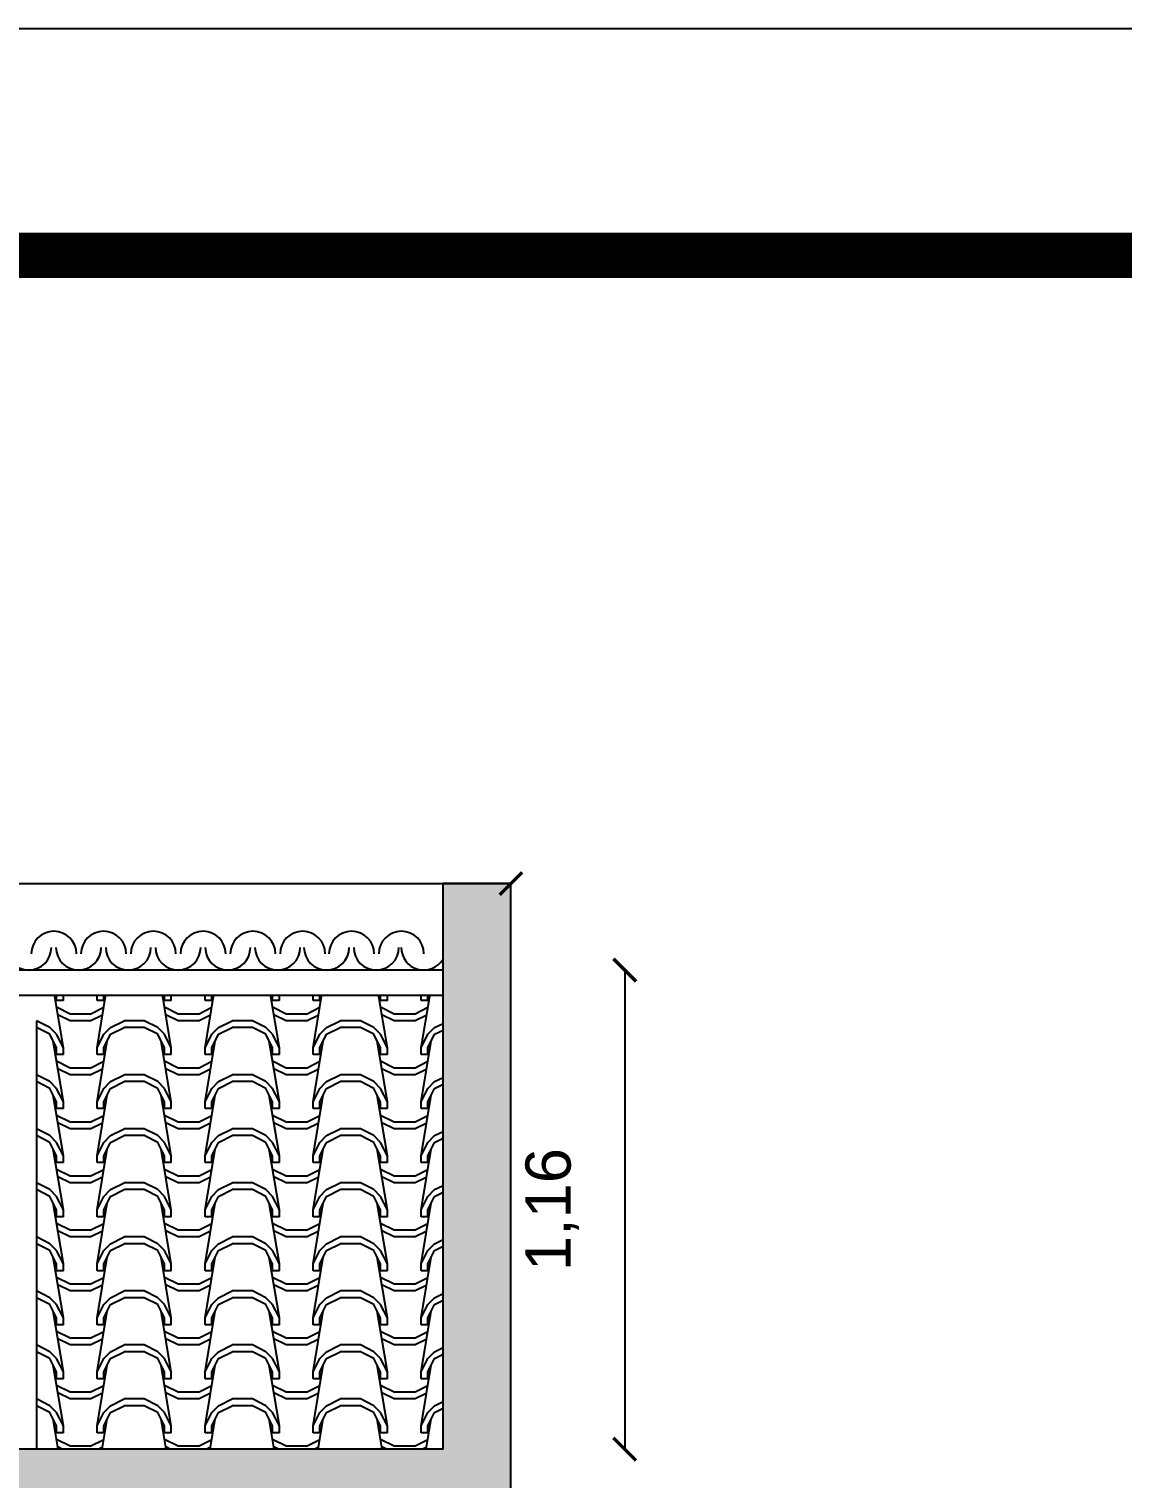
# Model space of a CAD drawing. Header units: millimetres. Extents: x -72 to 470, y 3 to 161.
# Drawn here: x 462.745 to 465.161, y 61.54 to 64.742 of the extents above; entities that cross this region are included whole.
import ezdxf

# ---------------------------------------------------------------- set-up
doc = ezdxf.new("R2010")
doc.units = ezdxf.units.MM
doc.layers.get('0').update_dxf_attribs({"color": 3})
for name, color, linetype in [('001', 1, 'Continuous'), ('COTA', 7, 'Continuous'), ('COTAS', 7, 'Continuous'), ('ESQUADRIA', 3, 'Continuous'), ('LAYER2', 5, 'Continuous')]:
    doc.layers.add(name, color=color, linetype=linetype)
doc.styles.get("Standard").update_dxf_attribs({"font": 'arial.ttf'})
doc.dimstyles.new('ISO-25', dxfattribs={"dimtxt": 0.1, "dimasz": 0.05, "dimexe": 1.25, "dimexo": 0.625, "dimgap": 0.1, "dimtad": 1, "dimzin": 1, "dimtxsty": 'Standard', "dimblk": 'ARCHTICK', "dimcen": 2.5, "dimse1": 1, "dimse2": 1, "dimazin": 3, "dimtfac": 1, "dimtmove": 0, "dimatfit": 3, "dimldrblk": 'ARCHTICK', "dimfxl": 1, "dimarcsym": 0})

# ---------------------------------------------------------------- blocks, each defined once
blk = doc.blocks.new('_ArchTick')
at = {"color": 0, "linetype": 'ByBlock', "const_width": 0.15}
blk.add_lwpolyline([(-0.5, -0.5), (0.5, 0.5)], dxfattribs=at)
blk = doc.blocks.new('*D65')
at = {"layer": 'COTAS', "color": 0, "lineweight": -2, "transparency": 16777216}
blk.add_line((452.8103, 62.8536), (463.8103, 62.8536), dxfattribs=at)
at = {"layer": 'Defpoints', "color": 0, "transparency": 16777216}
for p in [(452.8103, 62.8536), (463.8103, 62.8536), (463.8103, 62.8536)]:
    blk.add_point(p, dxfattribs=at)
at = {"layer": 'COTAS', "color": 0, "lineweight": -2, "transparency": 16777216, "xscale": 0.05, "yscale": 0.05, "zscale": 0.05, "rotation": 180}
blk.add_blockref('_ArchTick', (452.8103, 62.8536), dxfattribs=at)
at = {"layer": 'COTAS', "color": 0, "lineweight": -2, "transparency": 16777216, "xscale": 0.05, "yscale": 0.05, "zscale": 0.05}
blk.add_blockref('_ArchTick', (463.8103, 62.8536), dxfattribs=at)
at = {"layer": 'COTAS', "color": 0, "transparency": 16777216, "insert": (458.3103, 63.0137), "char_height": 0.1, "attachment_point": 5}
blk.add_mtext('11,00', dxfattribs=at)
blk = doc.blocks.new('*D66')
at = {"layer": 'COTAS', "color": 0, "lineweight": -2, "transparency": 16777216}
blk.add_line((464.0619, 62.6625), (464.0619, 61.6036), dxfattribs=at)
at = {"layer": 'Defpoints', "color": 0, "transparency": 16777216}
for p in [(463.6603, 62.6625), (463.6603, 61.6036), (464.0619, 61.6036)]:
    blk.add_point(p, dxfattribs=at)
at = {"layer": 'COTAS', "color": 0, "lineweight": -2, "transparency": 16777216, "xscale": 0.05, "yscale": 0.05, "zscale": 0.05}
for p, rotation in [((464.0619, 62.6625), 90), ((464.0619, 61.6036), 270)]:
    blk.add_blockref('_ArchTick', p, dxfattribs=dict(at, rotation=rotation))
at = {"layer": 'COTAS', "color": 0, "transparency": 16777216, "insert": (463.9018, 62.1331), "char_height": 0.1, "attachment_point": 5, "rotation": 90}
blk.add_mtext('1,16', dxfattribs=at)

msp = doc.modelspace()

# ---------------------------------------------------------------- hatches: boundary and pattern name
at = {"layer": 'COTA', "true_color": 0x939598}
h = msp.add_hatch(color=252, dxfattribs=at)
h.dxf.hatch_style = 1
h.paths.add_polyline_path([(452.9603, 61.5036), (452.9603, 61.6036), (452.9603, 62.8536), (452.8103, 62.8536), (452.8103, 61.6036), (452.8103, 61.5036), (452.8103, 58.5036), (452.9603, 58.5036)])
h.paths.add_polyline_path([(463.8103, 61.6036), (463.8103, 62.8536), (463.6603, 62.8536), (463.6603, 61.6036), (452.9603, 61.6036), (452.9603, 61.5036), (456.1103, 61.5036), (463.8103, 61.5036)])
h.paths.add_polyline_path([(463.8103, 61.5036), (463.6603, 61.5036), (463.6603, 58.4036), (463.8103, 58.4036)])

# ---------------------------------------------------------------- linework, layer by layer
at = {"color": 2}
for p, q in [((463.6603, 62.6625), (452.9603, 62.6625)), ((463.6603, 62.6062), (452.9603, 62.6062))]:
    msp.add_line(p, q, dxfattribs=at)
at = {"layer": '001', "color": 8, "linetype": 'Continuous', "ltscale": 0.5}
for p, q in [((462.821, 62.4905), (462.8021, 62.6036)), ((462.806, 62.595), (462.806, 62.6036)), ((462.821, 62.595), (462.806, 62.595)), ((462.8359, 62.5652), (462.806, 62.5801)), ((462.821, 62.595), (462.821, 62.6036)), ((462.8806, 62.5652), (462.9105, 62.5801)), ((462.8956, 62.595), (462.8956, 62.6036)), ((462.8956, 62.4905), (462.9144, 62.6036)), ((462.9105, 62.595), (462.8956, 62.595)), ((462.9105, 62.595), (462.9105, 62.6036)), ((463.0597, 62.4905), (463.0409, 62.6036)), ((463.0448, 62.595), (463.0448, 62.6036)), ((463.0597, 62.595), (463.0448, 62.595)), ((463.0747, 62.5652), (463.0448, 62.5801)), ((463.0597, 62.595), (463.0597, 62.6036)), ((463.1194, 62.5652), (463.1493, 62.5801)), ((463.1344, 62.595), (463.1344, 62.6036)), ((463.1344, 62.4905), (463.1532, 62.6036)), ((463.1493, 62.595), (463.1344, 62.595)), ((463.1493, 62.595), (463.1493, 62.6036)), ((463.2985, 62.4905), (463.2797, 62.6036)), ((463.2836, 62.595), (463.2836, 62.6036)), ((463.2985, 62.595), (463.2836, 62.595)), ((463.3135, 62.5652), (463.2836, 62.5801)), ((463.2985, 62.595), (463.2985, 62.6036)), ((463.3582, 62.5652), (463.3881, 62.5801)), ((463.3732, 62.595), (463.3732, 62.6036)), ((463.3732, 62.4905), (463.392, 62.6036)), ((463.3881, 62.595), (463.3732, 62.595)), ((463.3881, 62.595), (463.3881, 62.6036)), ((463.5373, 62.4905), (463.5185, 62.6036)), ((463.5224, 62.595), (463.5224, 62.6036)), ((463.5373, 62.595), (463.5224, 62.595)), ((463.5523, 62.5652), (463.5224, 62.5801)), ((463.5373, 62.595), (463.5373, 62.6036)), ((463.597, 62.5652), (463.6269, 62.5801)), ((463.6119, 62.595), (463.6119, 62.6036)), ((463.6119, 62.4905), (463.6308, 62.6036)), ((463.6269, 62.595), (463.6119, 62.595)), ((463.6269, 62.595), (463.6269, 62.6036)), ((462.7911, 62.5353), (462.7613, 62.5502)), ((462.8359, 62.5502), (462.8087, 62.5638)), ((462.8806, 62.5652), (462.8359, 62.5652)), ((462.8806, 62.5502), (462.8359, 62.5502)), ((462.8806, 62.5502), (462.9078, 62.5638)), ((462.9254, 62.5353), (462.9553, 62.5502)), ((463, 62.5502), (462.9553, 62.5502)), ((463.0299, 62.5353), (463, 62.5502)), ((463.0747, 62.5502), (463.0475, 62.5638)), ((463.1194, 62.5652), (463.0747, 62.5652)), ((463.1194, 62.5502), (463.0747, 62.5502)), ((463.1194, 62.5502), (463.1466, 62.5638)), ((463.1642, 62.5353), (463.1941, 62.5502)), ((463.2388, 62.5502), (463.1941, 62.5502)), ((463.2687, 62.5353), (463.2388, 62.5502)), ((463.3135, 62.5502), (463.2863, 62.5638)), ((463.3582, 62.5652), (463.3135, 62.5652)), ((463.3582, 62.5502), (463.3135, 62.5502)), ((463.3582, 62.5502), (463.3854, 62.5638)), ((463.403, 62.5353), (463.4329, 62.5502)), ((463.4776, 62.5502), (463.4329, 62.5502)), ((463.5075, 62.5353), (463.4776, 62.5502)), ((463.5523, 62.5502), (463.5251, 62.5638)), ((463.597, 62.5652), (463.5523, 62.5652)), ((463.597, 62.5502), (463.5523, 62.5502)), ((463.597, 62.5502), (463.6242, 62.5638)), ((463.6418, 62.5353), (463.6603, 62.5446)), ((462.7911, 62.5204), (462.7613, 62.5353)), ((462.806, 62.5204), (462.7911, 62.5353)), ((462.806, 62.4905), (462.7911, 62.5204)), ((462.821, 62.4905), (462.806, 62.5204)), ((462.8956, 62.4905), (462.9105, 62.5204)), ((462.9105, 62.5204), (462.9254, 62.5353)), ((462.9105, 62.4905), (462.9254, 62.5204)), ((462.9254, 62.5204), (462.9553, 62.5353)), ((463, 62.5353), (462.9553, 62.5353)), ((463.0299, 62.5204), (463, 62.5353)), ((463.0448, 62.5204), (463.0299, 62.5353)), ((463.0448, 62.4905), (463.0299, 62.5204)), ((463.0597, 62.4905), (463.0448, 62.5204)), ((463.1344, 62.4905), (463.1493, 62.5204)), ((463.1493, 62.5204), (463.1642, 62.5353)), ((463.1493, 62.4905), (463.1642, 62.5204)), ((463.1642, 62.5204), (463.1941, 62.5353)), ((463.2388, 62.5353), (463.1941, 62.5353)), ((463.2687, 62.5204), (463.2388, 62.5353)), ((463.2836, 62.5204), (463.2687, 62.5353)), ((463.2836, 62.4905), (463.2687, 62.5204)), ((463.2985, 62.4905), (463.2836, 62.5204)), ((463.3732, 62.4905), (463.3881, 62.5204)), ((463.3881, 62.5204), (463.403, 62.5353)), ((463.3881, 62.4905), (463.403, 62.5204)), ((463.403, 62.5204), (463.4329, 62.5353)), ((463.4776, 62.5353), (463.4329, 62.5353)), ((463.5075, 62.5204), (463.4776, 62.5353)), ((463.5224, 62.5204), (463.5075, 62.5353)), ((463.5224, 62.4905), (463.5075, 62.5204)), ((463.5373, 62.4905), (463.5224, 62.5204)), ((463.6119, 62.4905), (463.6269, 62.5204)), ((463.6269, 62.5204), (463.6418, 62.5353)), ((463.6269, 62.4905), (463.6418, 62.5204)), ((463.6418, 62.5204), (463.6603, 62.5296)), ((462.821, 62.3711), (462.7986, 62.5055)), ((462.806, 62.4756), (462.806, 62.4905)), ((462.821, 62.4756), (462.821, 62.4905)), ((462.8956, 62.3711), (462.918, 62.5055)), ((462.8956, 62.4756), (462.8956, 62.4905)), ((462.9105, 62.4756), (462.9105, 62.4905)), ((463.0597, 62.3711), (463.0374, 62.5055)), ((463.0448, 62.4756), (463.0448, 62.4905)), ((463.0597, 62.4756), (463.0597, 62.4905)), ((463.1344, 62.3711), (463.1568, 62.5055)), ((463.1344, 62.4756), (463.1344, 62.4905)), ((463.1493, 62.4756), (463.1493, 62.4905)), ((463.2985, 62.3711), (463.2761, 62.5055)), ((463.2836, 62.4756), (463.2836, 62.4905)), ((463.2985, 62.4756), (463.2985, 62.4905)), ((463.3732, 62.3711), (463.3955, 62.5055)), ((463.3732, 62.4756), (463.3732, 62.4905)), ((463.3881, 62.4756), (463.3881, 62.4905)), ((463.5373, 62.3711), (463.5149, 62.5055)), ((463.5224, 62.4756), (463.5224, 62.4905)), ((463.5373, 62.4756), (463.5373, 62.4905)), ((463.6119, 62.3711), (463.6343, 62.5055)), ((463.6119, 62.4756), (463.6119, 62.4905)), ((463.6269, 62.4756), (463.6269, 62.4905)), ((462.821, 62.4756), (462.806, 62.4756)), ((462.8359, 62.4458), (462.806, 62.4607)), ((462.8806, 62.4458), (462.8359, 62.4458)), ((462.8806, 62.4458), (462.9105, 62.4607)), ((462.9105, 62.4756), (462.8956, 62.4756)), ((463.0597, 62.4756), (463.0448, 62.4756)), ((463.0747, 62.4458), (463.0448, 62.4607)), ((463.1194, 62.4458), (463.0747, 62.4458)), ((463.1194, 62.4458), (463.1493, 62.4607)), ((463.1493, 62.4756), (463.1344, 62.4756)), ((463.2985, 62.4756), (463.2836, 62.4756)), ((463.3135, 62.4458), (463.2836, 62.4607)), ((463.3582, 62.4458), (463.3135, 62.4458)), ((463.3582, 62.4458), (463.3881, 62.4607)), ((463.3881, 62.4756), (463.3732, 62.4756)), ((463.5373, 62.4756), (463.5224, 62.4756)), ((463.5523, 62.4458), (463.5224, 62.4607)), ((463.597, 62.4458), (463.5523, 62.4458)), ((463.597, 62.4458), (463.6269, 62.4607)), ((463.6269, 62.4756), (463.6119, 62.4756)), ((462.7911, 62.4159), (462.7613, 62.4308)), ((462.7911, 62.401), (462.7613, 62.4159)), ((462.806, 62.401), (462.7911, 62.4159)), ((462.8359, 62.4308), (462.8087, 62.4444)), ((462.8806, 62.4308), (462.8359, 62.4308)), ((462.8806, 62.4308), (462.9078, 62.4444)), ((462.9105, 62.401), (462.9254, 62.4159)), ((462.9254, 62.4159), (462.9553, 62.4308)), ((462.9254, 62.401), (462.9553, 62.4159)), ((463, 62.4308), (462.9553, 62.4308)), ((463, 62.4159), (462.9553, 62.4159)), ((463.0299, 62.4159), (463, 62.4308)), ((463.0299, 62.401), (463, 62.4159)), ((463.0448, 62.401), (463.0299, 62.4159)), ((463.0747, 62.4308), (463.0475, 62.4444)), ((463.1194, 62.4308), (463.0747, 62.4308)), ((463.1194, 62.4308), (463.1466, 62.4444)), ((463.1493, 62.401), (463.1642, 62.4159)), ((463.1642, 62.4159), (463.1941, 62.4308)), ((463.1642, 62.401), (463.1941, 62.4159)), ((463.2388, 62.4308), (463.1941, 62.4308)), ((463.2388, 62.4159), (463.1941, 62.4159)), ((463.2687, 62.4159), (463.2388, 62.4308)), ((463.2687, 62.401), (463.2388, 62.4159)), ((463.2836, 62.401), (463.2687, 62.4159)), ((463.3135, 62.4308), (463.2863, 62.4444)), ((463.3582, 62.4308), (463.3135, 62.4308)), ((463.3582, 62.4308), (463.3854, 62.4444)), ((463.3881, 62.401), (463.403, 62.4159)), ((463.403, 62.4159), (463.4329, 62.4308)), ((463.403, 62.401), (463.4329, 62.4159)), ((463.4776, 62.4308), (463.4329, 62.4308)), ((463.4776, 62.4159), (463.4329, 62.4159)), ((463.5075, 62.4159), (463.4776, 62.4308)), ((463.5075, 62.401), (463.4776, 62.4159)), ((463.5224, 62.401), (463.5075, 62.4159)), ((463.5523, 62.4308), (463.5251, 62.4444)), ((463.597, 62.4308), (463.5523, 62.4308)), ((463.597, 62.4308), (463.6242, 62.4444)), ((463.6269, 62.401), (463.6418, 62.4159)), ((463.6418, 62.4159), (463.6603, 62.4252)), ((462.806, 62.3711), (462.7911, 62.401)), ((462.821, 62.2517), (462.7986, 62.3861)), ((462.821, 62.3711), (462.806, 62.401)), ((462.8956, 62.3711), (462.9105, 62.401)), ((462.8956, 62.2517), (462.918, 62.3861)), ((462.9105, 62.3711), (462.9254, 62.401)), ((463.0448, 62.3711), (463.0299, 62.401)), ((463.0597, 62.2517), (463.0374, 62.3861)), ((463.0597, 62.3711), (463.0448, 62.401)), ((463.1344, 62.3711), (463.1493, 62.401)), ((463.1344, 62.2517), (463.1568, 62.3861)), ((463.1493, 62.3711), (463.1642, 62.401)), ((463.2836, 62.3711), (463.2687, 62.401)), ((463.2985, 62.2517), (463.2761, 62.3861)), ((463.2985, 62.3711), (463.2836, 62.401)), ((463.3732, 62.3711), (463.3881, 62.401)), ((463.3732, 62.2517), (463.3955, 62.3861)), ((463.3881, 62.3711), (463.403, 62.401)), ((463.5224, 62.3711), (463.5075, 62.401)), ((463.5373, 62.2517), (463.5149, 62.3861)), ((463.5373, 62.3711), (463.5224, 62.401)), ((463.6119, 62.3711), (463.6269, 62.401)), ((463.6119, 62.2517), (463.6343, 62.3861)), ((463.6269, 62.3711), (463.6418, 62.401)), ((463.6418, 62.401), (463.6603, 62.4102)), ((462.806, 62.3562), (462.806, 62.3711)), ((462.821, 62.3562), (462.806, 62.3562)), ((462.821, 62.3562), (462.821, 62.3711)), ((462.8956, 62.3562), (462.8956, 62.3711)), ((462.9105, 62.3562), (462.8956, 62.3562)), ((462.9105, 62.3562), (462.9105, 62.3711)), ((463.0448, 62.3562), (463.0448, 62.3711)), ((463.0597, 62.3562), (463.0448, 62.3562)), ((463.0597, 62.3562), (463.0597, 62.3711)), ((463.1344, 62.3562), (463.1344, 62.3711)), ((463.1493, 62.3562), (463.1344, 62.3562)), ((463.1493, 62.3562), (463.1493, 62.3711)), ((463.2836, 62.3562), (463.2836, 62.3711)), ((463.2985, 62.3562), (463.2836, 62.3562)), ((463.2985, 62.3562), (463.2985, 62.3711)), ((463.3732, 62.3562), (463.3732, 62.3711)), ((463.3881, 62.3562), (463.3732, 62.3562)), ((463.3881, 62.3562), (463.3881, 62.3711)), ((463.5224, 62.3562), (463.5224, 62.3711)), ((463.5373, 62.3562), (463.5224, 62.3562)), ((463.5373, 62.3562), (463.5373, 62.3711)), ((463.6119, 62.3562), (463.6119, 62.3711)), ((463.6269, 62.3562), (463.6119, 62.3562)), ((463.6269, 62.3562), (463.6269, 62.3711)), ((462.8359, 62.3264), (462.806, 62.3413)), ((462.8359, 62.3114), (462.8087, 62.325)), ((462.8806, 62.3264), (462.8359, 62.3264)), ((462.8806, 62.3264), (462.9105, 62.3413)), ((462.8806, 62.3114), (462.9078, 62.325)), ((463.0747, 62.3264), (463.0448, 62.3413)), ((463.0747, 62.3114), (463.0475, 62.325)), ((463.1194, 62.3264), (463.0747, 62.3264)), ((463.1194, 62.3264), (463.1493, 62.3413)), ((463.1194, 62.3114), (463.1466, 62.325)), ((463.3135, 62.3264), (463.2836, 62.3413)), ((463.3135, 62.3114), (463.2863, 62.325)), ((463.3582, 62.3264), (463.3135, 62.3264)), ((463.3582, 62.3264), (463.3881, 62.3413)), ((463.3582, 62.3114), (463.3854, 62.325)), ((463.5523, 62.3264), (463.5224, 62.3413)), ((463.5523, 62.3114), (463.5251, 62.325)), ((463.597, 62.3264), (463.5523, 62.3264)), ((463.597, 62.3264), (463.6269, 62.3413)), ((463.597, 62.3114), (463.6242, 62.325)), ((462.7911, 62.2965), (462.7613, 62.3114)), ((462.7911, 62.2816), (462.7613, 62.2965)), ((462.806, 62.2816), (462.7911, 62.2965)), ((462.8806, 62.3114), (462.8359, 62.3114)), ((462.9105, 62.2816), (462.9254, 62.2965)), ((462.9254, 62.2965), (462.9553, 62.3114)), ((462.9254, 62.2816), (462.9553, 62.2965)), ((463, 62.3114), (462.9553, 62.3114)), ((463, 62.2965), (462.9553, 62.2965)), ((463.0299, 62.2965), (463, 62.3114)), ((463.0299, 62.2816), (463, 62.2965)), ((463.0448, 62.2816), (463.0299, 62.2965)), ((463.1194, 62.3114), (463.0747, 62.3114)), ((463.1493, 62.2816), (463.1642, 62.2965)), ((463.1642, 62.2965), (463.1941, 62.3114)), ((463.1642, 62.2816), (463.1941, 62.2965)), ((463.2388, 62.3114), (463.1941, 62.3114)), ((463.2388, 62.2965), (463.1941, 62.2965)), ((463.2687, 62.2965), (463.2388, 62.3114)), ((463.2687, 62.2816), (463.2388, 62.2965)), ((463.2836, 62.2816), (463.2687, 62.2965)), ((463.3582, 62.3114), (463.3135, 62.3114)), ((463.3881, 62.2816), (463.403, 62.2965)), ((463.403, 62.2965), (463.4329, 62.3114)), ((463.403, 62.2816), (463.4329, 62.2965)), ((463.4776, 62.3114), (463.4329, 62.3114)), ((463.4776, 62.2965), (463.4329, 62.2965)), ((463.5075, 62.2965), (463.4776, 62.3114)), ((463.5075, 62.2816), (463.4776, 62.2965)), ((463.5224, 62.2816), (463.5075, 62.2965)), ((463.597, 62.3114), (463.5523, 62.3114)), ((463.6269, 62.2816), (463.6418, 62.2965)), ((463.6418, 62.2965), (463.6603, 62.3058)), ((463.6418, 62.2816), (463.6603, 62.2908)), ((462.806, 62.2517), (462.7911, 62.2816)), ((462.821, 62.1324), (462.7986, 62.2667)), ((462.821, 62.2517), (462.806, 62.2816)), ((462.8956, 62.2517), (462.9105, 62.2816)), ((462.8956, 62.1324), (462.918, 62.2667)), ((462.9105, 62.2517), (462.9254, 62.2816)), ((463.0448, 62.2517), (463.0299, 62.2816)), ((463.0597, 62.1324), (463.0374, 62.2667)), ((463.0597, 62.2517), (463.0448, 62.2816)), ((463.1344, 62.2517), (463.1493, 62.2816)), ((463.1344, 62.1324), (463.1568, 62.2667)), ((463.1493, 62.2517), (463.1642, 62.2816)), ((463.2836, 62.2517), (463.2687, 62.2816)), ((463.2985, 62.1324), (463.2761, 62.2667)), ((463.2985, 62.2517), (463.2836, 62.2816)), ((463.3732, 62.2517), (463.3881, 62.2816)), ((463.3732, 62.1324), (463.3955, 62.2667)), ((463.3881, 62.2517), (463.403, 62.2816)), ((463.5224, 62.2517), (463.5075, 62.2816)), ((463.5373, 62.1324), (463.5149, 62.2667)), ((463.5373, 62.2517), (463.5224, 62.2816)), ((463.6119, 62.2517), (463.6269, 62.2816)), ((463.6119, 62.1324), (463.6343, 62.2667)), ((463.6269, 62.2517), (463.6418, 62.2816)), ((462.806, 62.2368), (462.806, 62.2517)), ((462.821, 62.2368), (462.806, 62.2368)), ((462.8359, 62.207), (462.806, 62.2219)), ((462.821, 62.2368), (462.821, 62.2517)), ((462.8806, 62.207), (462.9105, 62.2219)), ((462.8956, 62.2368), (462.8956, 62.2517)), ((462.9105, 62.2368), (462.8956, 62.2368)), ((462.9105, 62.2368), (462.9105, 62.2517)), ((463.0448, 62.2368), (463.0448, 62.2517)), ((463.0597, 62.2368), (463.0448, 62.2368)), ((463.0747, 62.207), (463.0448, 62.2219)), ((463.0597, 62.2368), (463.0597, 62.2517)), ((463.1194, 62.207), (463.1493, 62.2219)), ((463.1344, 62.2368), (463.1344, 62.2517)), ((463.1493, 62.2368), (463.1344, 62.2368)), ((463.1493, 62.2368), (463.1493, 62.2517)), ((463.2836, 62.2368), (463.2836, 62.2517)), ((463.2985, 62.2368), (463.2836, 62.2368)), ((463.3135, 62.207), (463.2836, 62.2219)), ((463.2985, 62.2368), (463.2985, 62.2517)), ((463.3582, 62.207), (463.3881, 62.2219)), ((463.3732, 62.2368), (463.3732, 62.2517)), ((463.3881, 62.2368), (463.3732, 62.2368)), ((463.3881, 62.2368), (463.3881, 62.2517)), ((463.5224, 62.2368), (463.5224, 62.2517)), ((463.5373, 62.2368), (463.5224, 62.2368)), ((463.5523, 62.207), (463.5224, 62.2219)), ((463.5373, 62.2368), (463.5373, 62.2517)), ((463.597, 62.207), (463.6269, 62.2219)), ((463.6119, 62.2368), (463.6119, 62.2517)), ((463.6269, 62.2368), (463.6119, 62.2368)), ((463.6269, 62.2368), (463.6269, 62.2517)), ((462.7911, 62.1771), (462.7613, 62.1921)), ((462.8359, 62.1921), (462.8087, 62.2056)), ((462.8806, 62.207), (462.8359, 62.207)), ((462.8806, 62.1921), (462.8359, 62.1921)), ((462.8806, 62.1921), (462.9078, 62.2056)), ((462.9254, 62.1771), (462.9553, 62.1921)), ((463, 62.1921), (462.9553, 62.1921)), ((463.0299, 62.1771), (463, 62.1921)), ((463.0747, 62.1921), (463.0475, 62.2056)), ((463.1194, 62.207), (463.0747, 62.207)), ((463.1194, 62.1921), (463.0747, 62.1921)), ((463.1194, 62.1921), (463.1466, 62.2056)), ((463.1642, 62.1771), (463.1941, 62.1921)), ((463.2388, 62.1921), (463.1941, 62.1921)), ((463.2687, 62.1771), (463.2388, 62.1921)), ((463.3135, 62.1921), (463.2863, 62.2056)), ((463.3582, 62.207), (463.3135, 62.207)), ((463.3582, 62.1921), (463.3135, 62.1921)), ((463.3582, 62.1921), (463.3854, 62.2056)), ((463.403, 62.1771), (463.4329, 62.1921)), ((463.4776, 62.1921), (463.4329, 62.1921)), ((463.5075, 62.1771), (463.4776, 62.1921)), ((463.5523, 62.1921), (463.5251, 62.2056)), ((463.597, 62.207), (463.5523, 62.207)), ((463.597, 62.1921), (463.5523, 62.1921)), ((463.597, 62.1921), (463.6242, 62.2056)), ((462.7911, 62.1622), (462.7613, 62.1771)), ((462.806, 62.1622), (462.7911, 62.1771)), ((462.806, 62.1324), (462.7911, 62.1622)), ((462.821, 62.1324), (462.806, 62.1622)), ((462.8956, 62.1324), (462.9105, 62.1622)), ((462.9105, 62.1622), (462.9254, 62.1771)), ((462.9105, 62.1324), (462.9254, 62.1622)), ((462.9254, 62.1622), (462.9553, 62.1771)), ((463, 62.1771), (462.9553, 62.1771)), ((463.0299, 62.1622), (463, 62.1771)), ((463.0448, 62.1622), (463.0299, 62.1771)), ((463.0448, 62.1324), (463.0299, 62.1622)), ((463.0597, 62.1324), (463.0448, 62.1622)), ((463.1344, 62.1324), (463.1493, 62.1622)), ((463.1493, 62.1622), (463.1642, 62.1771)), ((463.1493, 62.1324), (463.1642, 62.1622)), ((463.1642, 62.1622), (463.1941, 62.1771)), ((463.2388, 62.1771), (463.1941, 62.1771)), ((463.2687, 62.1622), (463.2388, 62.1771)), ((463.2836, 62.1622), (463.2687, 62.1771)), ((463.2836, 62.1324), (463.2687, 62.1622)), ((463.2985, 62.1324), (463.2836, 62.1622)), ((463.3732, 62.1324), (463.3881, 62.1622)), ((463.3881, 62.1622), (463.403, 62.1771)), ((463.3881, 62.1324), (463.403, 62.1622)), ((463.403, 62.1622), (463.4329, 62.1771)), ((463.4776, 62.1771), (463.4329, 62.1771)), ((463.5075, 62.1622), (463.4776, 62.1771)), ((463.5224, 62.1622), (463.5075, 62.1771)), ((463.5224, 62.1324), (463.5075, 62.1622)), ((463.5373, 62.1324), (463.5224, 62.1622)), ((463.6119, 62.1324), (463.6269, 62.1622)), ((463.6269, 62.1622), (463.6418, 62.1771)), ((463.6269, 62.1324), (463.6418, 62.1622)), ((463.6418, 62.1771), (463.6603, 62.1864)), ((463.6418, 62.1622), (463.6603, 62.1714)), ((462.821, 62.013), (462.7986, 62.1473)), ((462.806, 62.1174), (462.806, 62.1324)), ((462.821, 62.1174), (462.821, 62.1324)), ((462.8956, 62.013), (462.918, 62.1473)), ((462.8956, 62.1174), (462.8956, 62.1324)), ((462.9105, 62.1174), (462.9105, 62.1324)), ((463.0597, 62.013), (463.0374, 62.1473)), ((463.0448, 62.1174), (463.0448, 62.1324)), ((463.0597, 62.1174), (463.0597, 62.1324)), ((463.1344, 62.013), (463.1568, 62.1473)), ((463.1344, 62.1174), (463.1344, 62.1324)), ((463.1493, 62.1174), (463.1493, 62.1324)), ((463.2985, 62.013), (463.2761, 62.1473)), ((463.2836, 62.1174), (463.2836, 62.1324)), ((463.2985, 62.1174), (463.2985, 62.1324)), ((463.3732, 62.013), (463.3955, 62.1473)), ((463.3732, 62.1174), (463.3732, 62.1324)), ((463.3881, 62.1174), (463.3881, 62.1324)), ((463.5373, 62.013), (463.5149, 62.1473)), ((463.5224, 62.1174), (463.5224, 62.1324)), ((463.5373, 62.1174), (463.5373, 62.1324)), ((463.6119, 62.013), (463.6343, 62.1473)), ((463.6119, 62.1174), (463.6119, 62.1324)), ((463.6269, 62.1174), (463.6269, 62.1324)), ((462.821, 62.1174), (462.806, 62.1174)), ((462.8359, 62.0876), (462.806, 62.1025)), ((462.8806, 62.0876), (462.9105, 62.1025)), ((462.9105, 62.1174), (462.8956, 62.1174)), ((463.0597, 62.1174), (463.0448, 62.1174)), ((463.0747, 62.0876), (463.0448, 62.1025)), ((463.1194, 62.0876), (463.1493, 62.1025)), ((463.1493, 62.1174), (463.1344, 62.1174)), ((463.2985, 62.1174), (463.2836, 62.1174)), ((463.3135, 62.0876), (463.2836, 62.1025)), ((463.3582, 62.0876), (463.3881, 62.1025)), ((463.3881, 62.1174), (463.3732, 62.1174)), ((463.5373, 62.1174), (463.5224, 62.1174)), ((463.5523, 62.0876), (463.5224, 62.1025)), ((463.597, 62.0876), (463.6269, 62.1025)), ((463.6269, 62.1174), (463.6119, 62.1174)), ((462.7911, 62.0577), (462.7613, 62.0727)), ((462.8359, 62.0727), (462.8087, 62.0862)), ((462.8806, 62.0876), (462.8359, 62.0876)), ((462.8806, 62.0727), (462.8359, 62.0727)), ((462.8806, 62.0727), (462.9078, 62.0862)), ((462.9254, 62.0577), (462.9553, 62.0727)), ((463, 62.0727), (462.9553, 62.0727)), ((463.0299, 62.0577), (463, 62.0727)), ((463.0747, 62.0727), (463.0475, 62.0862)), ((463.1194, 62.0876), (463.0747, 62.0876)), ((463.1194, 62.0727), (463.0747, 62.0727)), ((463.1194, 62.0727), (463.1466, 62.0862)), ((463.1642, 62.0577), (463.1941, 62.0727)), ((463.2388, 62.0727), (463.1941, 62.0727)), ((463.2687, 62.0577), (463.2388, 62.0727)), ((463.3135, 62.0727), (463.2863, 62.0862)), ((463.3582, 62.0876), (463.3135, 62.0876)), ((463.3582, 62.0727), (463.3135, 62.0727)), ((463.3582, 62.0727), (463.3854, 62.0862)), ((463.403, 62.0577), (463.4329, 62.0727)), ((463.4776, 62.0727), (463.4329, 62.0727)), ((463.5075, 62.0577), (463.4776, 62.0727)), ((463.5523, 62.0727), (463.5251, 62.0862)), ((463.597, 62.0876), (463.5523, 62.0876)), ((463.597, 62.0727), (463.5523, 62.0727)), ((463.597, 62.0727), (463.6242, 62.0862)), ((463.6418, 62.0577), (463.6603, 62.067)), ((462.7911, 62.0428), (462.7613, 62.0577)), ((462.806, 62.0428), (462.7911, 62.0577)), ((462.806, 62.013), (462.7911, 62.0428)), ((462.821, 62.013), (462.806, 62.0428)), ((462.8956, 62.013), (462.9105, 62.0428)), ((462.9105, 62.0428), (462.9254, 62.0577)), ((462.9105, 62.013), (462.9254, 62.0428)), ((462.9254, 62.0428), (462.9553, 62.0577)), ((463, 62.0577), (462.9553, 62.0577)), ((463.0299, 62.0428), (463, 62.0577)), ((463.0448, 62.0428), (463.0299, 62.0577)), ((463.0448, 62.013), (463.0299, 62.0428)), ((463.0597, 62.013), (463.0448, 62.0428)), ((463.1344, 62.013), (463.1493, 62.0428)), ((463.1493, 62.0428), (463.1642, 62.0577)), ((463.1493, 62.013), (463.1642, 62.0428)), ((463.1642, 62.0428), (463.1941, 62.0577)), ((463.2388, 62.0577), (463.1941, 62.0577)), ((463.2687, 62.0428), (463.2388, 62.0577)), ((463.2836, 62.0428), (463.2687, 62.0577)), ((463.2836, 62.013), (463.2687, 62.0428)), ((463.2985, 62.013), (463.2836, 62.0428)), ((463.3732, 62.013), (463.3881, 62.0428)), ((463.3881, 62.0428), (463.403, 62.0577)), ((463.3881, 62.013), (463.403, 62.0428)), ((463.403, 62.0428), (463.4329, 62.0577)), ((463.4776, 62.0577), (463.4329, 62.0577)), ((463.5075, 62.0428), (463.4776, 62.0577)), ((463.5224, 62.0428), (463.5075, 62.0577)), ((463.5224, 62.013), (463.5075, 62.0428)), ((463.5373, 62.013), (463.5224, 62.0428)), ((463.6119, 62.013), (463.6269, 62.0428)), ((463.6269, 62.0428), (463.6418, 62.0577)), ((463.6269, 62.013), (463.6418, 62.0428)), ((463.6418, 62.0428), (463.6603, 62.0521)), ((462.821, 61.8936), (462.7986, 62.0279)), ((462.806, 61.998), (462.806, 62.013)), ((462.821, 61.998), (462.806, 61.998)), ((462.821, 61.998), (462.821, 62.013)), ((462.8956, 61.8936), (462.918, 62.0279)), ((462.8956, 61.998), (462.8956, 62.013)), ((462.9105, 61.998), (462.8956, 61.998)), ((462.9105, 61.998), (462.9105, 62.013)), ((463.0597, 61.8936), (463.0374, 62.0279)), ((463.0448, 61.998), (463.0448, 62.013)), ((463.0597, 61.998), (463.0448, 61.998)), ((463.0597, 61.998), (463.0597, 62.013)), ((463.1344, 61.8936), (463.1568, 62.0279)), ((463.1344, 61.998), (463.1344, 62.013)), ((463.1493, 61.998), (463.1344, 61.998)), ((463.1493, 61.998), (463.1493, 62.013)), ((463.2985, 61.8936), (463.2761, 62.0279)), ((463.2836, 61.998), (463.2836, 62.013)), ((463.2985, 61.998), (463.2836, 61.998)), ((463.2985, 61.998), (463.2985, 62.013)), ((463.3732, 61.8936), (463.3955, 62.0279)), ((463.3732, 61.998), (463.3732, 62.013)), ((463.3881, 61.998), (463.3732, 61.998)), ((463.3881, 61.998), (463.3881, 62.013)), ((463.5373, 61.8936), (463.5149, 62.0279)), ((463.5224, 61.998), (463.5224, 62.013)), ((463.5373, 61.998), (463.5224, 61.998)), ((463.5373, 61.998), (463.5373, 62.013)), ((463.6119, 61.8936), (463.6343, 62.0279)), ((463.6119, 61.998), (463.6119, 62.013)), ((463.6269, 61.998), (463.6119, 61.998)), ((463.6269, 61.998), (463.6269, 62.013)), ((462.8359, 61.9682), (462.806, 61.9831)), ((462.8359, 61.9533), (462.8087, 61.9668)), ((462.8806, 61.9682), (462.8359, 61.9682)), ((462.8806, 61.9682), (462.9105, 61.9831)), ((462.8806, 61.9533), (462.9078, 61.9668)), ((463.0747, 61.9682), (463.0448, 61.9831)), ((463.0747, 61.9533), (463.0475, 61.9668)), ((463.1194, 61.9682), (463.0747, 61.9682)), ((463.1194, 61.9682), (463.1493, 61.9831)), ((463.1194, 61.9533), (463.1466, 61.9668)), ((463.3135, 61.9682), (463.2836, 61.9831)), ((463.3135, 61.9533), (463.2863, 61.9668)), ((463.3582, 61.9682), (463.3135, 61.9682)), ((463.3582, 61.9682), (463.3881, 61.9831)), ((463.3582, 61.9533), (463.3854, 61.9668)), ((463.5523, 61.9682), (463.5224, 61.9831)), ((463.5523, 61.9533), (463.5251, 61.9668)), ((463.597, 61.9682), (463.5523, 61.9682)), ((463.597, 61.9682), (463.6269, 61.9831)), ((463.597, 61.9533), (463.6242, 61.9668)), ((462.7911, 61.9383), (462.7613, 61.9533)), ((462.7911, 61.9234), (462.7613, 61.9383)), ((462.806, 61.9234), (462.7911, 61.9383)), ((462.8806, 61.9533), (462.8359, 61.9533)), ((462.9105, 61.9234), (462.9254, 61.9383)), ((462.9254, 61.9383), (462.9553, 61.9533)), ((462.9254, 61.9234), (462.9553, 61.9383)), ((463, 61.9533), (462.9553, 61.9533)), ((463, 61.9383), (462.9553, 61.9383)), ((463.0299, 61.9383), (463, 61.9533)), ((463.0299, 61.9234), (463, 61.9383)), ((463.0448, 61.9234), (463.0299, 61.9383)), ((463.1194, 61.9533), (463.0747, 61.9533)), ((463.1493, 61.9234), (463.1642, 61.9383)), ((463.1642, 61.9383), (463.1941, 61.9533)), ((463.1642, 61.9234), (463.1941, 61.9383)), ((463.2388, 61.9533), (463.1941, 61.9533)), ((463.2388, 61.9383), (463.1941, 61.9383)), ((463.2687, 61.9383), (463.2388, 61.9533)), ((463.2687, 61.9234), (463.2388, 61.9383)), ((463.2836, 61.9234), (463.2687, 61.9383)), ((463.3582, 61.9533), (463.3135, 61.9533)), ((463.3881, 61.9234), (463.403, 61.9383)), ((463.403, 61.9383), (463.4329, 61.9533)), ((463.403, 61.9234), (463.4329, 61.9383)), ((463.4776, 61.9533), (463.4329, 61.9533)), ((463.4776, 61.9383), (463.4329, 61.9383)), ((463.5075, 61.9383), (463.4776, 61.9533)), ((463.5075, 61.9234), (463.4776, 61.9383)), ((463.5224, 61.9234), (463.5075, 61.9383)), ((463.597, 61.9533), (463.5523, 61.9533)), ((463.6269, 61.9234), (463.6418, 61.9383)), ((463.6418, 61.9383), (463.6603, 61.9476)), ((462.806, 61.8936), (462.7911, 61.9234)), ((462.821, 61.7742), (462.7986, 61.9085)), ((462.821, 61.8936), (462.806, 61.9234)), ((462.8956, 61.8936), (462.9105, 61.9234)), ((462.8956, 61.7742), (462.918, 61.9085)), ((462.9105, 61.8936), (462.9254, 61.9234)), ((463.0448, 61.8936), (463.0299, 61.9234)), ((463.0597, 61.7742), (463.0374, 61.9085)), ((463.0597, 61.8936), (463.0448, 61.9234)), ((463.1344, 61.8936), (463.1493, 61.9234)), ((463.1344, 61.7742), (463.1568, 61.9085)), ((463.1493, 61.8936), (463.1642, 61.9234)), ((463.2836, 61.8936), (463.2687, 61.9234)), ((463.2985, 61.7742), (463.2761, 61.9085)), ((463.2985, 61.8936), (463.2836, 61.9234)), ((463.3732, 61.8936), (463.3881, 61.9234)), ((463.3732, 61.7742), (463.3955, 61.9085)), ((463.3881, 61.8936), (463.403, 61.9234)), ((463.5224, 61.8936), (463.5075, 61.9234)), ((463.5373, 61.7742), (463.5149, 61.9085)), ((463.5373, 61.8936), (463.5224, 61.9234)), ((463.6119, 61.8936), (463.6269, 61.9234)), ((463.6119, 61.7742), (463.6343, 61.9085)), ((463.6269, 61.8936), (463.6418, 61.9234)), ((463.6418, 61.9234), (463.6603, 61.9327)), ((462.806, 61.8786), (462.806, 61.8936)), ((462.821, 61.8786), (462.806, 61.8786)), ((462.821, 61.8786), (462.821, 61.8936)), ((462.8956, 61.8786), (462.8956, 61.8936)), ((462.9105, 61.8786), (462.8956, 61.8786)), ((462.9105, 61.8786), (462.9105, 61.8936)), ((463.0448, 61.8786), (463.0448, 61.8936)), ((463.0597, 61.8786), (463.0448, 61.8786)), ((463.0597, 61.8786), (463.0597, 61.8936)), ((463.1344, 61.8786), (463.1344, 61.8936)), ((463.1493, 61.8786), (463.1344, 61.8786)), ((463.1493, 61.8786), (463.1493, 61.8936)), ((463.2836, 61.8786), (463.2836, 61.8936)), ((463.2985, 61.8786), (463.2836, 61.8786)), ((463.2985, 61.8786), (463.2985, 61.8936)), ((463.3732, 61.8786), (463.3732, 61.8936)), ((463.3881, 61.8786), (463.3732, 61.8786)), ((463.3881, 61.8786), (463.3881, 61.8936)), ((463.5224, 61.8786), (463.5224, 61.8936)), ((463.5373, 61.8786), (463.5224, 61.8786)), ((463.5373, 61.8786), (463.5373, 61.8936)), ((463.6119, 61.8786), (463.6119, 61.8936)), ((463.6269, 61.8786), (463.6119, 61.8786)), ((463.6269, 61.8786), (463.6269, 61.8936)), ((462.8359, 61.8488), (462.806, 61.8637)), ((462.8359, 61.8339), (462.8087, 61.8474)), ((462.8806, 61.8488), (462.8359, 61.8488)), ((462.8806, 61.8488), (462.9105, 61.8637)), ((462.8806, 61.8339), (462.9078, 61.8474)), ((463.0747, 61.8488), (463.0448, 61.8637)), ((463.0747, 61.8339), (463.0475, 61.8474)), ((463.1194, 61.8488), (463.0747, 61.8488)), ((463.1194, 61.8488), (463.1493, 61.8637)), ((463.1194, 61.8339), (463.1466, 61.8474)), ((463.3135, 61.8488), (463.2836, 61.8637)), ((463.3135, 61.8339), (463.2863, 61.8474)), ((463.3582, 61.8488), (463.3135, 61.8488)), ((463.3582, 61.8488), (463.3881, 61.8637)), ((463.3582, 61.8339), (463.3854, 61.8474)), ((463.5523, 61.8488), (463.5224, 61.8637)), ((463.5523, 61.8339), (463.5251, 61.8474)), ((463.597, 61.8488), (463.5523, 61.8488)), ((463.597, 61.8488), (463.6269, 61.8637)), ((463.597, 61.8339), (463.6242, 61.8474)), ((462.7911, 61.8189), (462.7613, 61.8339)), ((462.7911, 61.804), (462.7613, 61.8189)), ((462.806, 61.804), (462.7911, 61.8189)), ((462.8806, 61.8339), (462.8359, 61.8339)), ((462.9105, 61.804), (462.9254, 61.8189)), ((462.9254, 61.8189), (462.9553, 61.8339)), ((462.9254, 61.804), (462.9553, 61.8189)), ((463, 61.8339), (462.9553, 61.8339)), ((463, 61.8189), (462.9553, 61.8189)), ((463.0299, 61.8189), (463, 61.8339)), ((463.0299, 61.804), (463, 61.8189)), ((463.0448, 61.804), (463.0299, 61.8189)), ((463.1194, 61.8339), (463.0747, 61.8339)), ((463.1493, 61.804), (463.1642, 61.8189)), ((463.1642, 61.8189), (463.1941, 61.8339)), ((463.1642, 61.804), (463.1941, 61.8189)), ((463.2388, 61.8339), (463.1941, 61.8339)), ((463.2388, 61.8189), (463.1941, 61.8189)), ((463.2687, 61.8189), (463.2388, 61.8339)), ((463.2687, 61.804), (463.2388, 61.8189)), ((463.2836, 61.804), (463.2687, 61.8189)), ((463.3582, 61.8339), (463.3135, 61.8339)), ((463.3881, 61.804), (463.403, 61.8189)), ((463.403, 61.8189), (463.4329, 61.8339)), ((463.403, 61.804), (463.4329, 61.8189)), ((463.4776, 61.8339), (463.4329, 61.8339)), ((463.4776, 61.8189), (463.4329, 61.8189)), ((463.5075, 61.8189), (463.4776, 61.8339)), ((463.5075, 61.804), (463.4776, 61.8189)), ((463.5224, 61.804), (463.5075, 61.8189)), ((463.597, 61.8339), (463.5523, 61.8339)), ((463.6269, 61.804), (463.6418, 61.8189)), ((463.6418, 61.8189), (463.6603, 61.8282)), ((463.6418, 61.804), (463.6603, 61.8133)), ((462.806, 61.7742), (462.7911, 61.804)), ((462.821, 61.6548), (462.7986, 61.7891)), ((462.821, 61.7742), (462.806, 61.804)), ((462.806, 61.7592), (462.806, 61.7742)), ((462.821, 61.7592), (462.821, 61.7742)), ((462.8956, 61.7742), (462.9105, 61.804)), ((462.8956, 61.6548), (462.918, 61.7891)), ((462.8956, 61.7592), (462.8956, 61.7742)), ((462.9105, 61.7742), (462.9254, 61.804)), ((462.9105, 61.7592), (462.9105, 61.7742)), ((463.0448, 61.7742), (463.0299, 61.804)), ((463.0597, 61.6548), (463.0374, 61.7891)), ((463.0597, 61.7742), (463.0448, 61.804)), ((463.0448, 61.7592), (463.0448, 61.7742)), ((463.0597, 61.7592), (463.0597, 61.7742)), ((463.1344, 61.7742), (463.1493, 61.804)), ((463.1344, 61.6548), (463.1568, 61.7891)), ((463.1344, 61.7592), (463.1344, 61.7742)), ((463.1493, 61.7742), (463.1642, 61.804)), ((463.1493, 61.7592), (463.1493, 61.7742)), ((463.2836, 61.7742), (463.2687, 61.804)), ((463.2985, 61.6548), (463.2761, 61.7891)), ((463.2985, 61.7742), (463.2836, 61.804)), ((463.2836, 61.7592), (463.2836, 61.7742)), ((463.2985, 61.7592), (463.2985, 61.7742)), ((463.3732, 61.7742), (463.3881, 61.804)), ((463.3732, 61.6548), (463.3955, 61.7891)), ((463.3732, 61.7592), (463.3732, 61.7742)), ((463.3881, 61.7742), (463.403, 61.804)), ((463.3881, 61.7592), (463.3881, 61.7742)), ((463.5224, 61.7742), (463.5075, 61.804)), ((463.5373, 61.6548), (463.5149, 61.7891)), ((463.5373, 61.7742), (463.5224, 61.804)), ((463.5224, 61.7592), (463.5224, 61.7742)), ((463.5373, 61.7592), (463.5373, 61.7742)), ((463.6119, 61.7742), (463.6269, 61.804)), ((463.6119, 61.6548), (463.6343, 61.7891)), ((463.6119, 61.7592), (463.6119, 61.7742)), ((463.6269, 61.7742), (463.6418, 61.804)), ((463.6269, 61.7592), (463.6269, 61.7742)), ((462.821, 61.7592), (462.806, 61.7592)), ((462.8359, 61.7294), (462.806, 61.7443)), ((462.8806, 61.7294), (462.9105, 61.7443)), ((462.9105, 61.7592), (462.8956, 61.7592)), ((463.0597, 61.7592), (463.0448, 61.7592)), ((463.0747, 61.7294), (463.0448, 61.7443)), ((463.1194, 61.7294), (463.1493, 61.7443)), ((463.1493, 61.7592), (463.1344, 61.7592)), ((463.2985, 61.7592), (463.2836, 61.7592)), ((463.3135, 61.7294), (463.2836, 61.7443)), ((463.3582, 61.7294), (463.3881, 61.7443)), ((463.3881, 61.7592), (463.3732, 61.7592)), ((463.5373, 61.7592), (463.5224, 61.7592)), ((463.5523, 61.7294), (463.5224, 61.7443)), ((463.597, 61.7294), (463.6269, 61.7443)), ((463.6269, 61.7592), (463.6119, 61.7592)), ((462.7911, 61.6995), (462.7613, 61.7145)), ((462.8359, 61.7145), (462.8087, 61.728)), ((462.8806, 61.7294), (462.8359, 61.7294)), ((462.8806, 61.7145), (462.8359, 61.7145)), ((462.8806, 61.7145), (462.9078, 61.728)), ((462.9254, 61.6995), (462.9553, 61.7145)), ((463, 61.7145), (462.9553, 61.7145)), ((463.0299, 61.6995), (463, 61.7145)), ((463.0747, 61.7145), (463.0475, 61.728)), ((463.1194, 61.7294), (463.0747, 61.7294)), ((463.1194, 61.7145), (463.0747, 61.7145)), ((463.1194, 61.7145), (463.1466, 61.728)), ((463.1642, 61.6995), (463.1941, 61.7145)), ((463.2388, 61.7145), (463.1941, 61.7145)), ((463.2687, 61.6995), (463.2388, 61.7145)), ((463.3135, 61.7145), (463.2863, 61.728)), ((463.3582, 61.7294), (463.3135, 61.7294)), ((463.3582, 61.7145), (463.3135, 61.7145)), ((463.3582, 61.7145), (463.3854, 61.728)), ((463.403, 61.6995), (463.4329, 61.7145)), ((463.4776, 61.7145), (463.4329, 61.7145)), ((463.5075, 61.6995), (463.4776, 61.7145)), ((463.5523, 61.7145), (463.5251, 61.728)), ((463.597, 61.7294), (463.5523, 61.7294)), ((463.597, 61.7145), (463.5523, 61.7145)), ((463.597, 61.7145), (463.6242, 61.728)), ((462.7911, 61.6846), (462.7613, 61.6995)), ((462.806, 61.6846), (462.7911, 61.6995)), ((462.806, 61.6548), (462.7911, 61.6846)), ((462.821, 61.6548), (462.806, 61.6846)), ((462.8956, 61.6548), (462.9105, 61.6846)), ((462.9105, 61.6846), (462.9254, 61.6995)), ((462.9105, 61.6548), (462.9254, 61.6846)), ((462.9254, 61.6846), (462.9553, 61.6995)), ((463, 61.6995), (462.9553, 61.6995)), ((463.0299, 61.6846), (463, 61.6995)), ((463.0448, 61.6846), (463.0299, 61.6995)), ((463.0448, 61.6548), (463.0299, 61.6846)), ((463.0597, 61.6548), (463.0448, 61.6846)), ((463.1344, 61.6548), (463.1493, 61.6846)), ((463.1493, 61.6846), (463.1642, 61.6995)), ((463.1493, 61.6548), (463.1642, 61.6846)), ((463.1642, 61.6846), (463.1941, 61.6995)), ((463.2388, 61.6995), (463.1941, 61.6995)), ((463.2687, 61.6846), (463.2388, 61.6995)), ((463.2836, 61.6846), (463.2687, 61.6995)), ((463.2836, 61.6548), (463.2687, 61.6846)), ((463.2985, 61.6548), (463.2836, 61.6846)), ((463.3732, 61.6548), (463.3881, 61.6846)), ((463.3881, 61.6846), (463.403, 61.6995)), ((463.3881, 61.6548), (463.403, 61.6846)), ((463.403, 61.6846), (463.4329, 61.6995)), ((463.4776, 61.6995), (463.4329, 61.6995)), ((463.5075, 61.6846), (463.4776, 61.6995)), ((463.5224, 61.6846), (463.5075, 61.6995)), ((463.5224, 61.6548), (463.5075, 61.6846)), ((463.5373, 61.6548), (463.5224, 61.6846)), ((463.6119, 61.6548), (463.6269, 61.6846)), ((463.6269, 61.6846), (463.6418, 61.6995)), ((463.6269, 61.6548), (463.6418, 61.6846)), ((463.6418, 61.6995), (463.6603, 61.7088)), ((463.6418, 61.6846), (463.6603, 61.6939)), ((462.8096, 61.6036), (462.7986, 61.6697)), ((462.806, 61.6398), (462.806, 61.6548)), ((462.821, 61.6398), (462.821, 61.6548)), ((462.8956, 61.6398), (462.8956, 61.6548)), ((462.907, 61.6036), (462.918, 61.6697)), ((462.9105, 61.6398), (462.9105, 61.6548)), ((463.0484, 61.6036), (463.0374, 61.6697)), ((463.0448, 61.6398), (463.0448, 61.6548)), ((463.0597, 61.6398), (463.0597, 61.6548)), ((463.1344, 61.6398), (463.1344, 61.6548)), ((463.1457, 61.6036), (463.1568, 61.6697)), ((463.1493, 61.6398), (463.1493, 61.6548)), ((463.2872, 61.6036), (463.2761, 61.6697)), ((463.2836, 61.6398), (463.2836, 61.6548)), ((463.2985, 61.6398), (463.2985, 61.6548)), ((463.3732, 61.6398), (463.3732, 61.6548)), ((463.3845, 61.6036), (463.3955, 61.6697)), ((463.3881, 61.6398), (463.3881, 61.6548)), ((463.5259, 61.6036), (463.5149, 61.6697)), ((463.5224, 61.6398), (463.5224, 61.6548)), ((463.5373, 61.6398), (463.5373, 61.6548)), ((463.6119, 61.6398), (463.6119, 61.6548)), ((463.6233, 61.6036), (463.6343, 61.6697)), ((463.6269, 61.6398), (463.6269, 61.6548)), ((462.821, 61.6398), (462.806, 61.6398)), ((462.8359, 61.61), (462.806, 61.6249)), ((462.8806, 61.61), (462.9105, 61.6249)), ((462.9105, 61.6398), (462.8956, 61.6398)), ((463.0597, 61.6398), (463.0448, 61.6398)), ((463.0747, 61.61), (463.0448, 61.6249)), ((463.1194, 61.61), (463.1493, 61.6249)), ((463.1493, 61.6398), (463.1344, 61.6398)), ((463.2985, 61.6398), (463.2836, 61.6398)), ((463.3135, 61.61), (463.2836, 61.6249)), ((463.3582, 61.61), (463.3881, 61.6249)), ((463.3881, 61.6398), (463.3732, 61.6398)), ((463.5373, 61.6398), (463.5224, 61.6398)), ((463.5523, 61.61), (463.5224, 61.6249)), ((463.597, 61.61), (463.6269, 61.6249)), ((463.6269, 61.6398), (463.6119, 61.6398)), ((462.8187, 61.6036), (462.8087, 61.6086)), ((462.8806, 61.61), (462.8359, 61.61)), ((462.8978, 61.6036), (462.9078, 61.6086)), ((463.0575, 61.6036), (463.0475, 61.6086)), ((463.1194, 61.61), (463.0747, 61.61)), ((463.1366, 61.6036), (463.1466, 61.6086)), ((463.2963, 61.6036), (463.2863, 61.6086)), ((463.3582, 61.61), (463.3135, 61.61)), ((463.3754, 61.6036), (463.3854, 61.6086)), ((463.5351, 61.6036), (463.5251, 61.6086)), ((463.597, 61.61), (463.5523, 61.61)), ((463.6142, 61.6036), (463.6242, 61.6086))]:
    msp.add_line(p, q, dxfattribs=at)
at = {"layer": 'COTA'}
msp.add_lwpolyline([(429.0298, 35.0422), (469.8298, 35.0422), (469.8298, 64.7422), (429.0298, 64.7422)], close=True, dxfattribs=at)
at = {"layer": 'COTA', "const_width": 0.1}
msp.add_lwpolyline([(429.5298, 35.5422), (469.3298, 35.5422), (469.3298, 64.2422), (429.5298, 64.2422)], close=True, dxfattribs=at)
at = {"layer": 'ESQUADRIA', "color": 7}
for centre, start, end in [((462.8, 62.6982), 0, 180), ((462.91, 62.6982), 0, 180), ((463.02, 62.6982), 0, 180), ((463.13, 62.6982), 0, 180), ((463.24, 62.6982), 0, 180), ((463.35, 62.6982), 0, 180), ((463.4582, 62.6982), 0, 180), ((463.5682, 62.6982), 0, 180), ((462.7446, 62.7125), 180, 0), ((462.8546, 62.7125), 180, 0), ((462.9646, 62.7125), 180, 0), ((463.0746, 62.7125), 180, 0), ((463.1846, 62.7125), 180, 0), ((463.2946, 62.7125), 180, 0), ((463.4028, 62.7125), 180, 0), ((463.5128, 62.7125), 180, 0), ((463.6178, 62.7125), 180, 328.1836)]:
    msp.add_arc(centre, 0.05, start, end, dxfattribs=at)
at = {"layer": 'LAYER2'}
for p, q in [((463.6603, 61.6036), (463.6603, 62.8536)), ((463.8103, 62.8536), (463.6603, 62.8536)), ((463.8103, 61.6036), (463.8103, 62.8536)), ((462.7613, 62.5502), (462.7613, 61.6036)), ((463.6603, 61.6036), (452.9603, 61.6036)), ((463.8103, 58.4036), (463.8103, 61.6036))]:
    msp.add_line(p, q, dxfattribs=at)

# ---------------------------------------------------------------- dimensions: what is measured, and where the dimension line sits
at = {"layer": 'COTAS'}
dim = msp.add_linear_dim(base=(463.8103, 62.8536), p1=(452.8103, 62.8536), p2=(463.8103, 62.8536), dimstyle='ISO-25', dxfattribs=at)
dim.commit()
dim.dimension.update_dxf_attribs({"geometry": '*D65', "text_midpoint": (458.3103, 63.0137)})
dim = msp.add_linear_dim(base=(464.0619, 61.6036), p1=(463.6603, 62.6625), p2=(463.6603, 61.6036), angle=90, text='1,16', dimstyle='ISO-25', dxfattribs=at)
dim.commit()
dim.dimension.update_dxf_attribs({"geometry": '*D66', "text_midpoint": (463.9018, 62.1331)})

doc.saveas('drawing.dxf')
